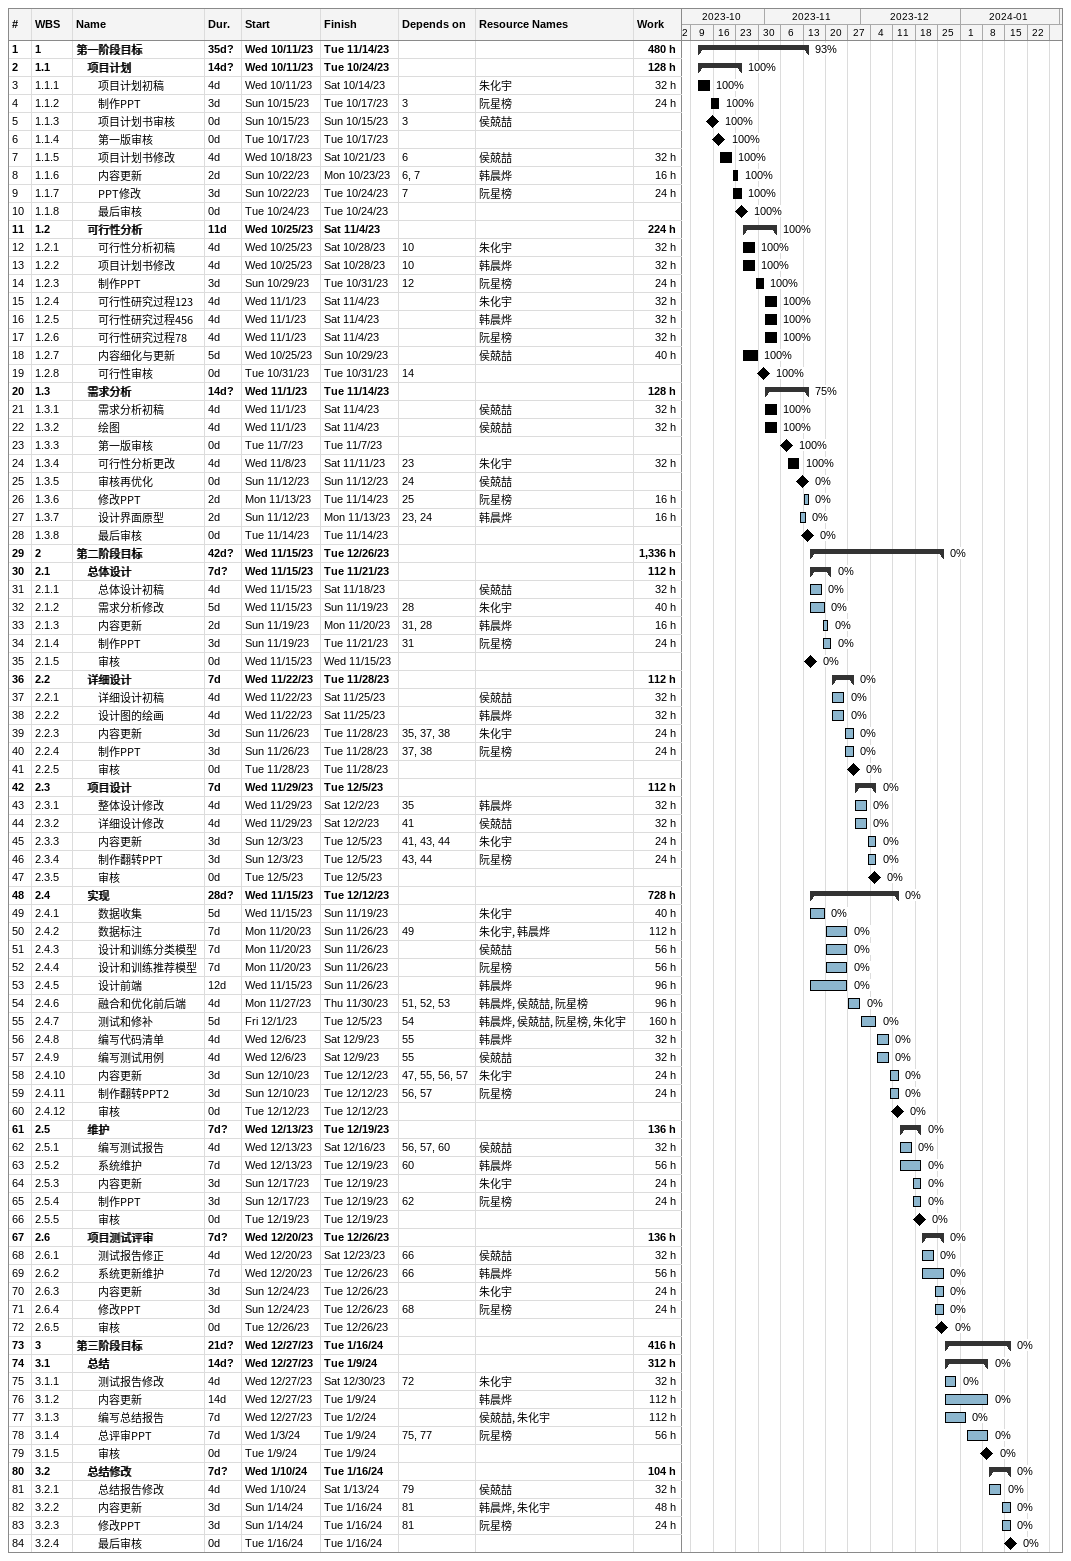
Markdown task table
| ID | WBS | Task | Duration | Start | Finish | Predecessors | Resources | % complete | Work (h) |
|---|---|---|---|---|---|---|---|---|---|
| 1 | 1 | **第一阶段目标** | 35d? | 2023-10-11 | 2023-11-14 |  |  | 93 | 480 |
| 2 | 1.1 | **项目计划** | 14d? | 2023-10-11 | 2023-10-24 |  |  | 100 | 128 |
| 3 | 1.1.1 | 项目计划初稿 | 4d | 2023-10-11 | 2023-10-14 |  | 朱化宇 | 100 | 32 |
| 4 | 1.1.2 | 制作PPT | 3d | 2023-10-15 | 2023-10-17 | 3 | 阮星榜 | 100 | 24 |
| 5 | 1.1.3 | 项目计划书审核 | 0d | 2023-10-15 | 2023-10-15 | 3 | 侯兢喆 | 100 |  |
| 6 | 1.1.4 | 第一版审核 | 0d | 2023-10-17 | 2023-10-17 |  |  | 100 |  |
| 7 | 1.1.5 | 项目计划书修改 | 4d | 2023-10-18 | 2023-10-21 | 6 | 侯兢喆 | 100 | 32 |
| 8 | 1.1.6 | 内容更新 | 2d | 2023-10-22 | 2023-10-23 | 6, 7 | 韩晨烨 | 100 | 16 |
| 9 | 1.1.7 | PPT修改 | 3d | 2023-10-22 | 2023-10-24 | 7 | 阮星榜 | 100 | 24 |
| 10 | 1.1.8 | 最后审核 | 0d | 2023-10-24 | 2023-10-24 |  |  | 100 |  |
| 11 | 1.2 | **可行性分析** | 11d | 2023-10-25 | 2023-11-04 |  |  | 100 | 224 |
| 12 | 1.2.1 | 可行性分析初稿 | 4d | 2023-10-25 | 2023-10-28 | 10 | 朱化宇 | 100 | 32 |
| 13 | 1.2.2 | 项目计划书修改 | 4d | 2023-10-25 | 2023-10-28 | 10 | 韩晨烨 | 100 | 32 |
| 14 | 1.2.3 | 制作PPT | 3d | 2023-10-29 | 2023-10-31 | 12 | 阮星榜 | 100 | 24 |
| 15 | 1.2.4 | 可行性研究过程123 | 4d | 2023-11-01 | 2023-11-04 |  | 朱化宇 | 100 | 32 |
| 16 | 1.2.5 | 可行性研究过程456 | 4d | 2023-11-01 | 2023-11-04 |  | 韩晨烨 | 100 | 32 |
| 17 | 1.2.6 | 可行性研究过程78 | 4d | 2023-11-01 | 2023-11-04 |  | 阮星榜 | 100 | 32 |
| 18 | 1.2.7 | 内容细化与更新 | 5d | 2023-10-25 | 2023-10-29 |  | 侯兢喆 | 100 | 40 |
| 19 | 1.2.8 | 可行性审核 | 0d | 2023-10-31 | 2023-10-31 | 14 |  | 100 |  |
| 20 | 1.3 | **需求分析** | 14d? | 2023-11-01 | 2023-11-14 |  |  | 75 | 128 |
| 21 | 1.3.1 | 需求分析初稿 | 4d | 2023-11-01 | 2023-11-04 |  | 侯兢喆 | 100 | 32 |
| 22 | 1.3.2 | 绘图 | 4d | 2023-11-01 | 2023-11-04 |  | 侯兢喆 | 100 | 32 |
| 23 | 1.3.3 | 第一版审核 | 0d | 2023-11-07 | 2023-11-07 |  |  | 100 |  |
| 24 | 1.3.4 | 可行性分析更改 | 4d | 2023-11-08 | 2023-11-11 | 23 | 朱化宇 | 100 | 32 |
| 25 | 1.3.5 | 审核再优化 | 0d | 2023-11-12 | 2023-11-12 | 24 | 侯兢喆 | 0 |  |
| 26 | 1.3.6 | 修改PPT | 2d | 2023-11-13 | 2023-11-14 | 25 | 阮星榜 | 0 | 16 |
| 27 | 1.3.7 | 设计界面原型 | 2d | 2023-11-12 | 2023-11-13 | 23, 24 | 韩晨烨 | 0 | 16 |
| 28 | 1.3.8 | 最后审核 | 0d | 2023-11-14 | 2023-11-14 |  |  | 0 |  |
| 29 | 2 | **第二阶段目标** | 42d? | 2023-11-15 | 2023-12-26 |  |  | 0 | 1336 |
| 30 | 2.1 | **总体设计** | 7d? | 2023-11-15 | 2023-11-21 |  |  | 0 | 112 |
| 31 | 2.1.1 | 总体设计初稿 | 4d | 2023-11-15 | 2023-11-18 |  | 侯兢喆 | 0 | 32 |
| 32 | 2.1.2 | 需求分析修改 | 5d | 2023-11-15 | 2023-11-19 | 28 | 朱化宇 | 0 | 40 |
| 33 | 2.1.3 | 内容更新 | 2d | 2023-11-19 | 2023-11-20 | 31, 28 | 韩晨烨 | 0 | 16 |
| 34 | 2.1.4 | 制作PPT | 3d | 2023-11-19 | 2023-11-21 | 31 | 阮星榜 | 0 | 24 |
| 35 | 2.1.5 | 审核 | 0d | 2023-11-15 | 2023-11-15 |  |  | 0 |  |
| 36 | 2.2 | **详细设计** | 7d | 2023-11-22 | 2023-11-28 |  |  | 0 | 112 |
| 37 | 2.2.1 | 详细设计初稿 | 4d | 2023-11-22 | 2023-11-25 |  | 侯兢喆 | 0 | 32 |
| 38 | 2.2.2 | 设计图的绘画 | 4d | 2023-11-22 | 2023-11-25 |  | 韩晨烨 | 0 | 32 |
| 39 | 2.2.3 | 内容更新 | 3d | 2023-11-26 | 2023-11-28 | 35, 37, 38 | 朱化宇 | 0 | 24 |
| 40 | 2.2.4 | 制作PPT | 3d | 2023-11-26 | 2023-11-28 | 37, 38 | 阮星榜 | 0 | 24 |
| 41 | 2.2.5 | 审核 | 0d | 2023-11-28 | 2023-11-28 |  |  | 0 |  |
| 42 | 2.3 | **项目设计** | 7d | 2023-11-29 | 2023-12-05 |  |  | 0 | 112 |
| 43 | 2.3.1 | 整体设计修改 | 4d | 2023-11-29 | 2023-12-02 | 35 | 韩晨烨 | 0 | 32 |
| 44 | 2.3.2 | 详细设计修改 | 4d | 2023-11-29 | 2023-12-02 | 41 | 侯兢喆 | 0 | 32 |
| 45 | 2.3.3 | 内容更新 | 3d | 2023-12-03 | 2023-12-05 | 41, 43, 44 | 朱化宇 | 0 | 24 |
| 46 | 2.3.4 | 制作翻转PPT | 3d | 2023-12-03 | 2023-12-05 | 43, 44 | 阮星榜 | 0 | 24 |
| 47 | 2.3.5 | 审核 | 0d | 2023-12-05 | 2023-12-05 |  |  | 0 |  |
| 48 | 2.4 | **实现** | 28d? | 2023-11-15 | 2023-12-12 |  |  | 0 | 728 |
| 49 | 2.4.1 | 数据收集 | 5d | 2023-11-15 | 2023-11-19 |  | 朱化宇 | 0 | 40 |
| 50 | 2.4.2 | 数据标注 | 7d | 2023-11-20 | 2023-11-26 | 49 | 朱化宇, 韩晨烨 | 0 | 112 |
| 51 | 2.4.3 | 设计和训练分类模型 | 7d | 2023-11-20 | 2023-11-26 |  | 侯兢喆 | 0 | 56 |
| 52 | 2.4.4 | 设计和训练推荐模型 | 7d | 2023-11-20 | 2023-11-26 |  | 阮星榜 | 0 | 56 |
| 53 | 2.4.5 | 设计前端 | 12d | 2023-11-15 | 2023-11-26 |  | 韩晨烨 | 0 | 96 |
| 54 | 2.4.6 | 融合和优化前后端 | 4d | 2023-11-27 | 2023-11-30 | 51, 52, 53 | 韩晨烨, 侯兢喆, 阮星榜 | 0 | 96 |
| 55 | 2.4.7 | 测试和修补 | 5d | 2023-12-01 | 2023-12-05 | 54 | 韩晨烨, 侯兢喆, 阮星榜, 朱化宇 | 0 | 160 |
| 56 | 2.4.8 | 编写代码清单 | 4d | 2023-12-06 | 2023-12-09 | 55 | 韩晨烨 | 0 | 32 |
| 57 | 2.4.9 | 编写测试用例 | 4d | 2023-12-06 | 2023-12-09 | 55 | 侯兢喆 | 0 | 32 |
| 58 | 2.4.10 | 内容更新 | 3d | 2023-12-10 | 2023-12-12 | 47, 55, 56, 57 | 朱化宇 | 0 | 24 |
| 59 | 2.4.11 | 制作翻转PPT2 | 3d | 2023-12-10 | 2023-12-12 | 56, 57 | 阮星榜 | 0 | 24 |
| 60 | 2.4.12 | 审核 | 0d | 2023-12-12 | 2023-12-12 |  |  | 0 |  |
| 61 | 2.5 | **维护** | 7d? | 2023-12-13 | 2023-12-19 |  |  | 0 | 136 |
| 62 | 2.5.1 | 编写测试报告 | 4d | 2023-12-13 | 2023-12-16 | 56, 57, 60 | 侯兢喆 | 0 | 32 |
| 63 | 2.5.2 | 系统维护 | 7d | 2023-12-13 | 2023-12-19 | 60 | 韩晨烨 | 0 | 56 |
| 64 | 2.5.3 | 内容更新 | 3d | 2023-12-17 | 2023-12-19 |  | 朱化宇 | 0 | 24 |
| 65 | 2.5.4 | 制作PPT | 3d | 2023-12-17 | 2023-12-19 | 62 | 阮星榜 | 0 | 24 |
| 66 | 2.5.5 | 审核 | 0d | 2023-12-19 | 2023-12-19 |  |  | 0 |  |
| 67 | 2.6 | **项目测试评审** | 7d? | 2023-12-20 | 2023-12-26 |  |  | 0 | 136 |
| 68 | 2.6.1 | 测试报告修正 | 4d | 2023-12-20 | 2023-12-23 | 66 | 侯兢喆 | 0 | 32 |
| 69 | 2.6.2 | 系统更新维护 | 7d | 2023-12-20 | 2023-12-26 | 66 | 韩晨烨 | 0 | 56 |
| 70 | 2.6.3 | 内容更新 | 3d | 2023-12-24 | 2023-12-26 |  | 朱化宇 | 0 | 24 |
| 71 | 2.6.4 | 修改PPT | 3d | 2023-12-24 | 2023-12-26 | 68 | 阮星榜 | 0 | 24 |
| 72 | 2.6.5 | 审核 | 0d | 2023-12-26 | 2023-12-26 |  |  | 0 |  |
| 73 | 3 | **第三阶段目标** | 21d? | 2023-12-27 | 2024-01-16 |  |  | 0 | 416 |
| 74 | 3.1 | **总结** | 14d? | 2023-12-27 | 2024-01-09 |  |  | 0 | 312 |
| 75 | 3.1.1 | 测试报告修改 | 4d | 2023-12-27 | 2023-12-30 | 72 | 朱化宇 | 0 | 32 |
| 76 | 3.1.2 | 内容更新 | 14d | 2023-12-27 | 2024-01-09 |  | 韩晨烨 | 0 | 112 |
| 77 | 3.1.3 | 编写总结报告 | 7d | 2023-12-27 | 2024-01-02 |  | 侯兢喆, 朱化宇 | 0 | 112 |
| 78 | 3.1.4 | 总评审PPT | 7d | 2024-01-03 | 2024-01-09 | 75, 77 | 阮星榜 | 0 | 56 |
| 79 | 3.1.5 | 审核 | 0d | 2024-01-09 | 2024-01-09 |  |  | 0 |  |
| 80 | 3.2 | **总结修改** | 7d? | 2024-01-10 | 2024-01-16 |  |  | 0 | 104 |
| 81 | 3.2.1 | 总结报告修改 | 4d | 2024-01-10 | 2024-01-13 | 79 | 侯兢喆 | 0 | 32 |
| 82 | 3.2.2 | 内容更新 | 3d | 2024-01-14 | 2024-01-16 | 81 | 韩晨烨, 朱化宇 | 0 | 48 |
| 83 | 3.2.3 | 修改PPT | 3d | 2024-01-14 | 2024-01-16 | 81 | 阮星榜 | 0 | 24 |
| 84 | 3.2.4 | 最后审核 | 0d | 2024-01-16 | 2024-01-16 |  |  | 0 |  |
